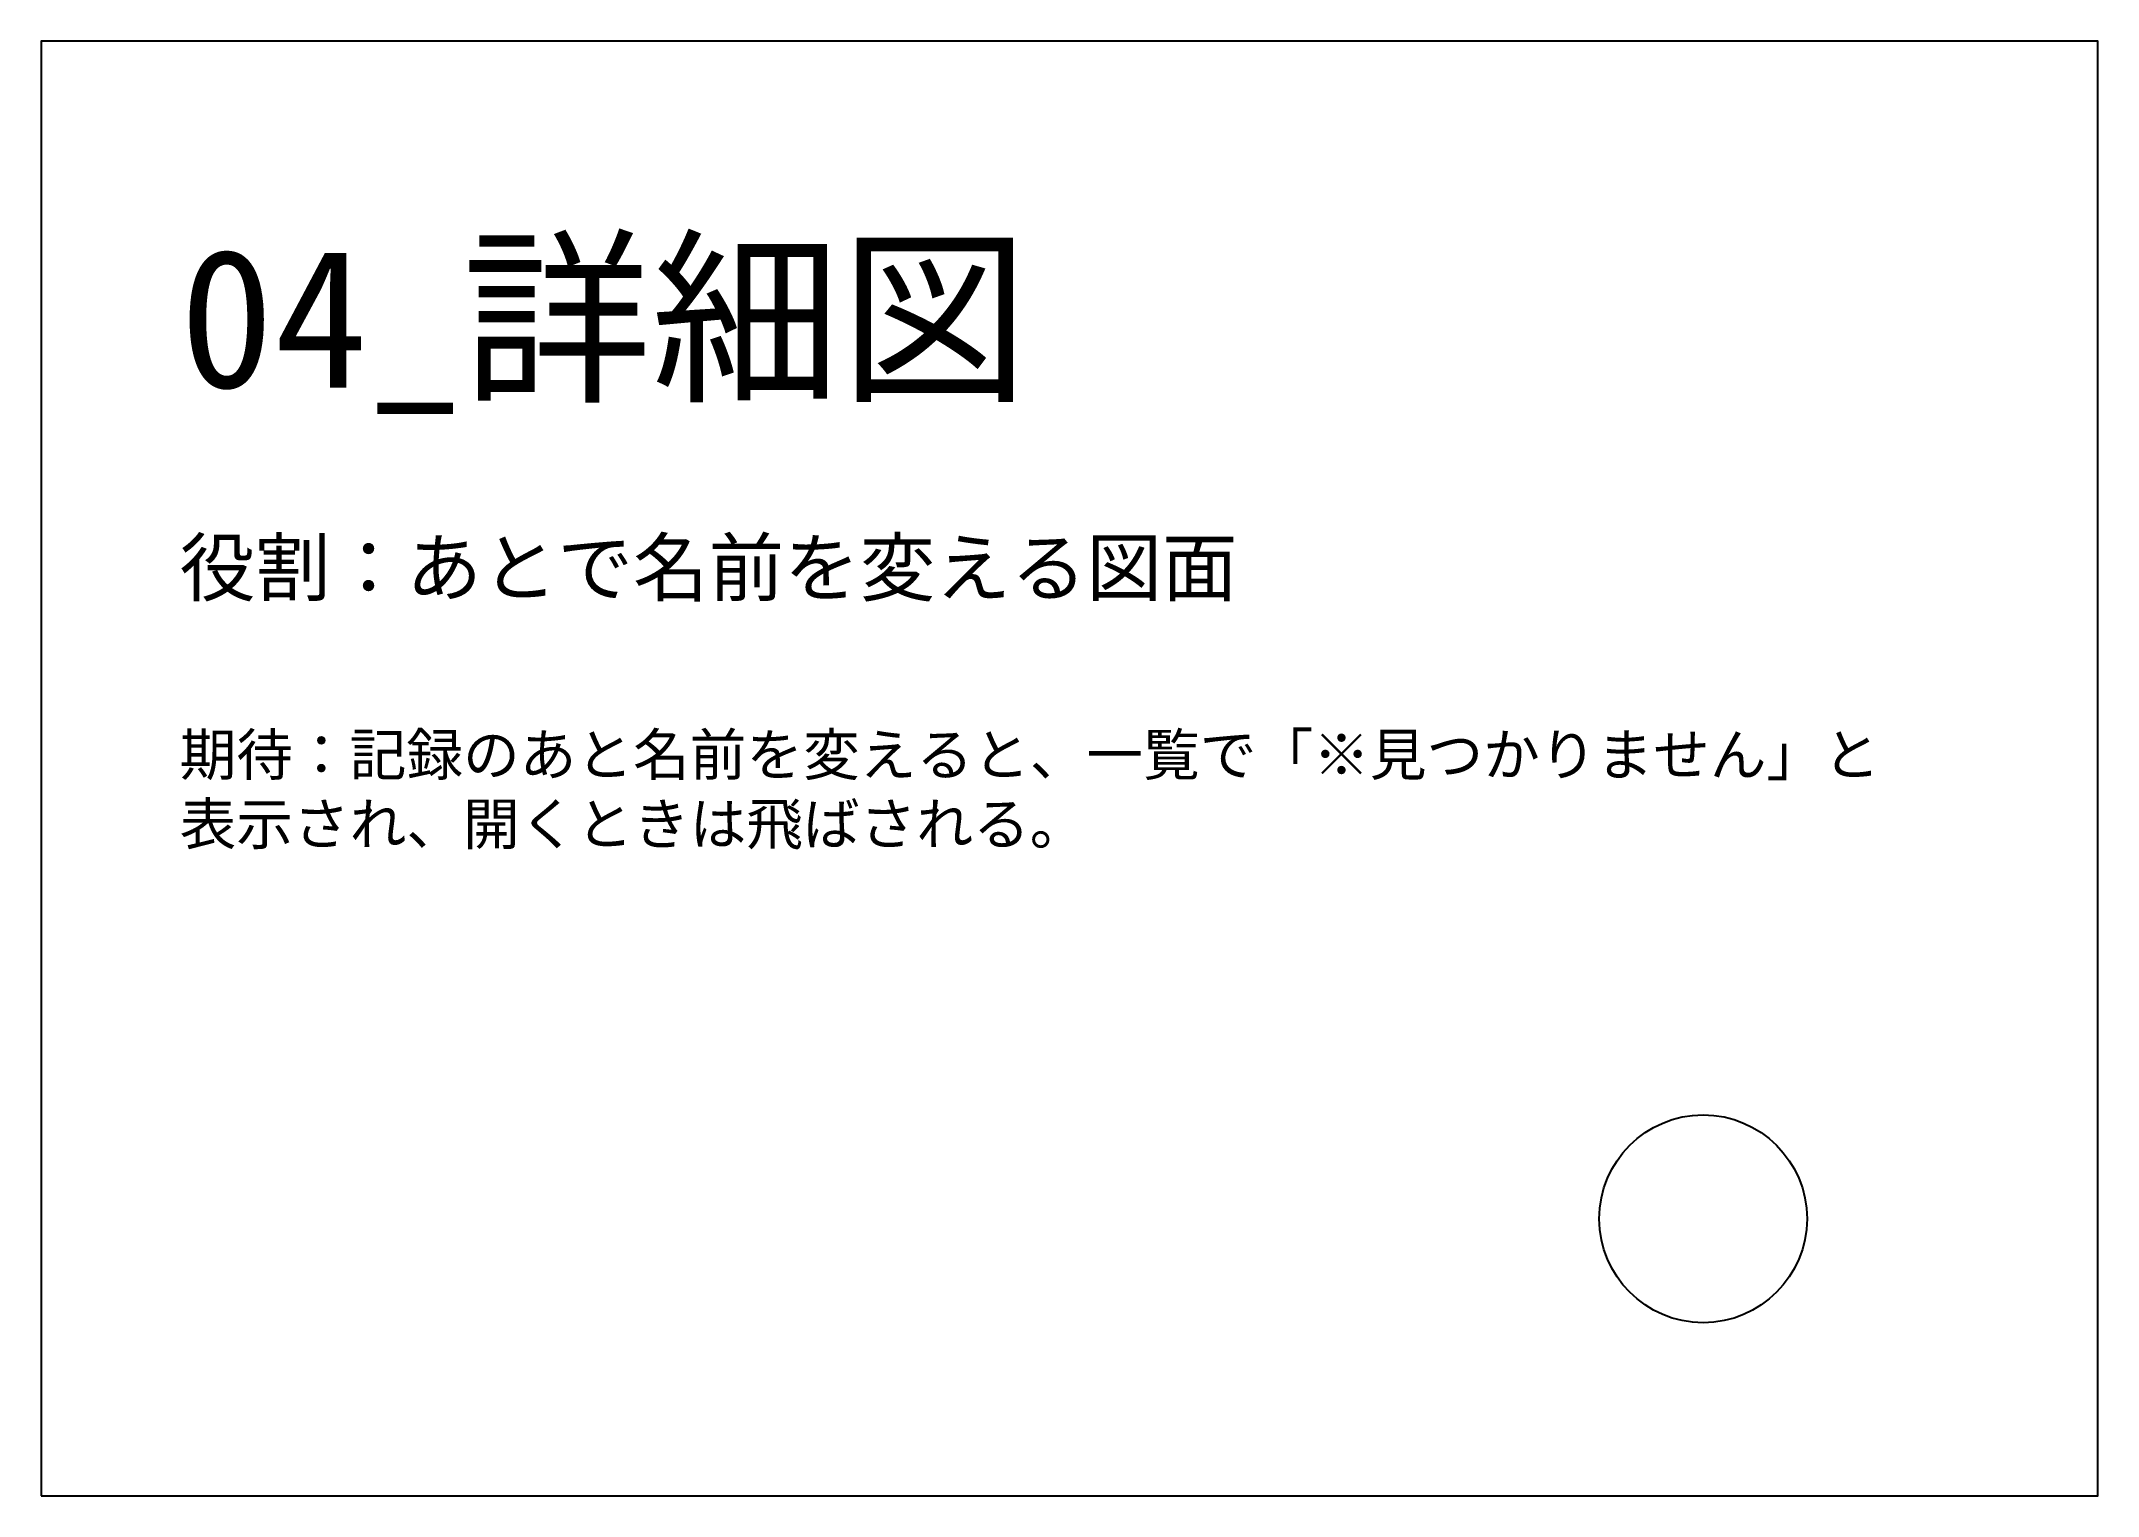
# Model space of a CAD drawing. Header units: millimetres. Extents: x 0 to 297, y 0 to 210.
import ezdxf

# ---------------------------------------------------------------- set-up
doc = ezdxf.new("R2010")
doc.units = ezdxf.units.MM
doc.layers.add('PJ_作図', color=4, linetype='Continuous')
doc.layers.add('PJ_見出し', color=8, linetype='Continuous')
doc.styles.add('PJ_JP', font='msgothic.ttc')

msp = doc.modelspace()

# ---------------------------------------------------------------- linework, layer by layer
at = {"layer": 'PJ_作図'}
msp.add_circle((240, 40), 15, dxfattribs=at)
at = {"layer": 'PJ_見出し'}
msp.add_lwpolyline([(0, 0), (297, 0), (297, 210), (0, 210)], close=True, dxfattribs=at)

# ---------------------------------------------------------------- texts
at = {"layer": 'PJ_見出し', "style": 'PJ_JP'}
for s, height, p in [('04_詳細図', 20, (20, 160)), ('役割：あとで名前を変える図面', 8, (20, 130))]:
    msp.add_text(s, height=height, dxfattribs=at).set_placement(p)
at = {"layer": 'PJ_見出し', "insert": (20, 110), "char_height": 6, "width": 250, "attachment_point": 1, "style": 'PJ_JP'}
msp.add_mtext('期待：記録のあと名前を変えると、一覧で「※見つかりません」と表示され、開くときは飛ばされる。', dxfattribs=at)

doc.saveas('drawing.dxf')
